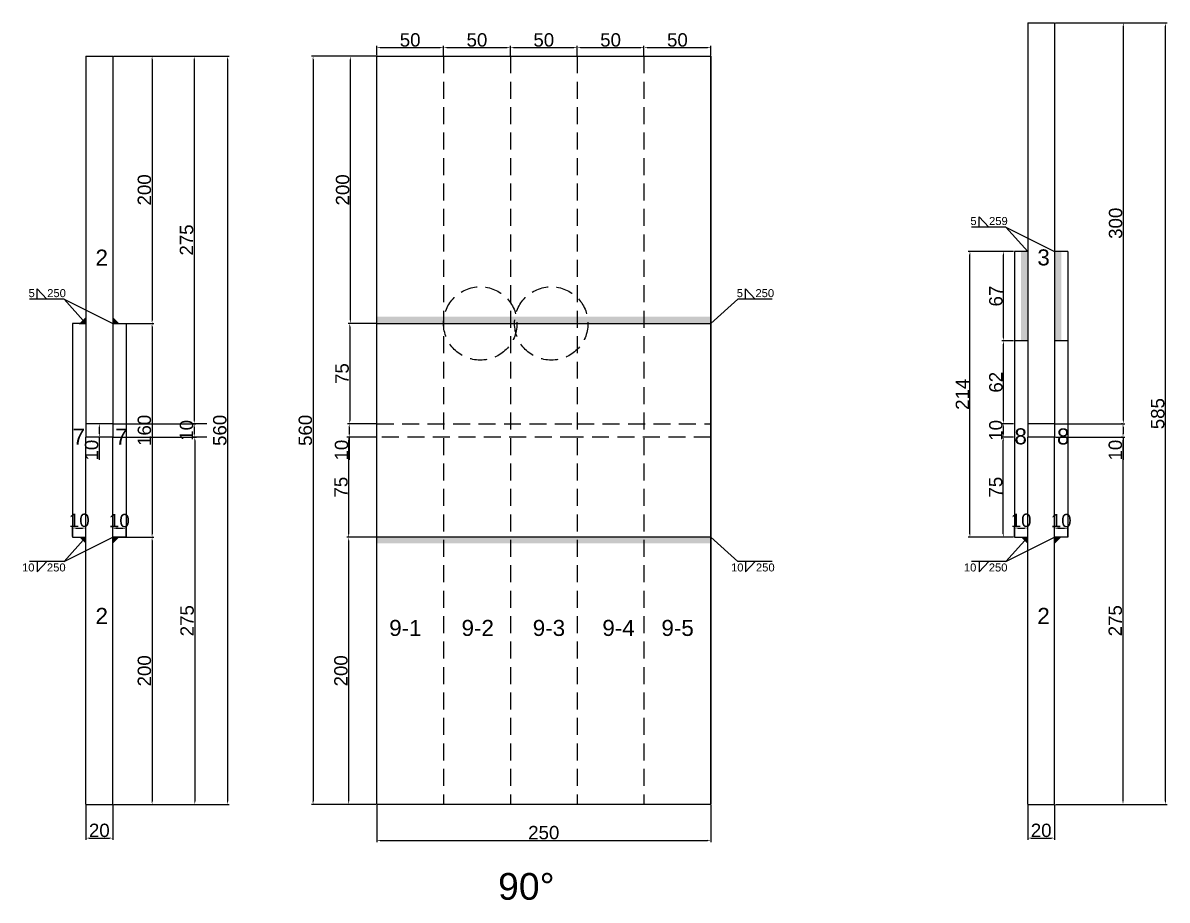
# Model space of a CAD drawing. Header units: millimetres. Extents: x 2042 to 9365, y 311 to 1128.
# Drawn here: x 2042 to 2898, y 351 to 1007 of the extents above; entities that cross this region are included whole.
import ezdxf

# ---------------------------------------------------------------- set-up
doc = ezdxf.new("R2010")
doc.units = ezdxf.units.MM
doc.linetypes.add('DASHED', pattern=[19.05, 12.7, -6.35])
for name, color, linetype in [('切平处', 3, 'DASHED'), ('尺寸标注', 6, 'Continuous'), ('标号', 4, 'Continuous'), ('焊缝', 250, 'Continuous'), ('虚线', 2, 'DASHED')]:
    doc.layers.add(name, color=color, linetype=linetype)
doc.styles.get("Standard").update_dxf_attribs({"font": 'arial.ttf'})
doc.dimstyles.new('ISO-25-JHF', dxfattribs={"dimtxt": 10, "dimasz": 2.5, "dimexe": 1.25, "dimexo": 0.625, "dimtad": 1, "dimtxsty": 'Standard', "dimcen": 2.5, "dimadec": 0, "dimazin": 0, "dimtfac": 1, "dimtmove": 0, "dimatfit": 3, "dimfxl": 1, "dimarcsym": 0})

# ---------------------------------------------------------------- blocks, each defined once
blk = doc.blocks.new('*D35')
at = {"layer": 'Defpoints', "color": 0, "transparency": 16777216}
for p in [(2306.43, 422.48), (2556.43, 422.48), (2556.43, 395.59)]:
    blk.add_point(p, dxfattribs=at)
at = {"layer": '尺寸标注', "color": 0, "lineweight": -2, "transparency": 16777216}
for p, q in [((2306.43, 421.86), (2306.43, 394.34)), ((2556.43, 421.86), (2556.43, 394.34)), ((2308.93, 395.59), (2553.93, 395.59))]:
    blk.add_line(p, q, dxfattribs=at)
at = {"layer": '尺寸标注', "color": 0, "transparency": 16777216}
for points in [[(2308.93, 396.01), (2308.93, 395.17), (2306.43, 395.59)], [(2553.93, 396.01), (2553.93, 395.17), (2556.43, 395.59)]]:
    blk.add_solid(points, dxfattribs=at)
at = {"layer": '尺寸标注', "color": 0, "transparency": 16777216, "insert": (2431.43, 401.32), "char_height": 10, "attachment_point": 5}
blk.add_mtext('250', dxfattribs=at)
blk = doc.blocks.new('*D1')
at = {"layer": 'Defpoints', "color": 0, "transparency": 16777216}
for p in [(2306.43, 982.48), (2286.68, 782.48), (2306.43, 782.48)]:
    blk.add_point(p, dxfattribs=at)
at = {"layer": '尺寸标注', "color": 0, "lineweight": -2, "transparency": 16777216}
for p, q in [((2305.8, 982.48), (2285.43, 982.48)), ((2286.68, 979.98), (2286.68, 784.98)), ((2305.8, 782.48), (2285.43, 782.48))]:
    blk.add_line(p, q, dxfattribs=at)
at = {"layer": '尺寸标注', "color": 0, "transparency": 16777216}
for points in [[(2286.27, 979.98), (2287.1, 979.98), (2286.68, 982.48)], [(2286.27, 784.98), (2287.1, 784.98), (2286.68, 782.48)]]:
    blk.add_solid(points, dxfattribs=at)
at = {"layer": '尺寸标注', "color": 0, "transparency": 16777216, "insert": (2280.95, 882.48), "char_height": 10, "attachment_point": 5, "rotation": 90}
blk.add_mtext('200', dxfattribs=at)
blk = doc.blocks.new('*D2')
at = {"layer": 'Defpoints', "color": 0, "transparency": 16777216}
for p in [(2306.43, 782.48), (2286.27, 707.48), (2306.43, 707.48)]:
    blk.add_point(p, dxfattribs=at)
at = {"layer": '尺寸标注', "color": 0, "lineweight": -2, "transparency": 16777216}
for p, q in [((2305.8, 782.48), (2285.02, 782.48)), ((2286.27, 779.98), (2286.27, 709.98)), ((2305.8, 707.48), (2285.02, 707.48))]:
    blk.add_line(p, q, dxfattribs=at)
at = {"layer": '尺寸标注', "color": 0, "transparency": 16777216}
for points in [[(2285.85, 779.98), (2286.68, 779.98), (2286.27, 782.48)], [(2285.85, 709.98), (2286.68, 709.98), (2286.27, 707.48)]]:
    blk.add_solid(points, dxfattribs=at)
at = {"layer": '尺寸标注', "color": 0, "transparency": 16777216, "insert": (2280.56, 744.98), "char_height": 10, "attachment_point": 5, "rotation": 90}
blk.add_mtext('75', dxfattribs=at)
blk = doc.blocks.new('*D3')
at = {"layer": 'Defpoints', "color": 0, "transparency": 16777216}
for p in [(2306.43, 707.48), (2285.85, 697.48), (2306.43, 697.48)]:
    blk.add_point(p, dxfattribs=at)
at = {"layer": '尺寸标注', "color": 0, "lineweight": -2, "transparency": 16777216}
for p, q in [((2305.8, 707.48), (2284.6, 707.48)), ((2285.85, 704.98), (2285.85, 699.98)), ((2305.8, 697.48), (2284.6, 697.48)), ((2285.85, 697.48), (2285.85, 680.38))]:
    blk.add_line(p, q, dxfattribs=at)
at = {"layer": '尺寸标注', "color": 0, "transparency": 16777216}
for points in [[(2285.43, 704.98), (2286.27, 704.98), (2285.85, 707.48)], [(2285.43, 699.98), (2286.27, 699.98), (2285.85, 697.48)]]:
    blk.add_solid(points, dxfattribs=at)
at = {"layer": '尺寸标注', "color": 0, "transparency": 16777216, "insert": (2280.12, 687.68), "char_height": 10, "attachment_point": 5, "rotation": 90}
blk.add_mtext('10', dxfattribs=at)
blk = doc.blocks.new('*D4')
at = {"layer": 'Defpoints', "color": 0, "transparency": 16777216}
for p in [(2306.43, 697.48), (2285.43, 622.48), (2306.43, 622.48)]:
    blk.add_point(p, dxfattribs=at)
at = {"layer": '尺寸标注', "color": 0, "lineweight": -2, "transparency": 16777216}
for p, q in [((2305.8, 697.48), (2284.18, 697.48)), ((2285.43, 694.98), (2285.43, 624.98)), ((2305.8, 622.48), (2284.18, 622.48))]:
    blk.add_line(p, q, dxfattribs=at)
at = {"layer": '尺寸标注', "color": 0, "transparency": 16777216}
for points in [[(2285.02, 694.98), (2285.85, 694.98), (2285.43, 697.48)], [(2285.02, 624.98), (2285.85, 624.98), (2285.43, 622.48)]]:
    blk.add_solid(points, dxfattribs=at)
at = {"layer": '尺寸标注', "color": 0, "transparency": 16777216, "insert": (2279.72, 659.98), "char_height": 10, "attachment_point": 5, "rotation": 90}
blk.add_mtext('75', dxfattribs=at)
blk = doc.blocks.new('*D5')
at = {"layer": 'Defpoints', "color": 0, "transparency": 16777216}
for p in [(2306.43, 622.48), (2285.43, 422.48), (2306.43, 422.48)]:
    blk.add_point(p, dxfattribs=at)
at = {"layer": '尺寸标注', "color": 0, "lineweight": -2, "transparency": 16777216}
for p, q in [((2305.8, 622.48), (2284.18, 622.48)), ((2285.43, 619.98), (2285.43, 424.98)), ((2305.8, 422.48), (2284.18, 422.48))]:
    blk.add_line(p, q, dxfattribs=at)
at = {"layer": '尺寸标注', "color": 0, "transparency": 16777216}
for points in [[(2285.02, 619.98), (2285.85, 619.98), (2285.43, 622.48)], [(2285.02, 424.98), (2285.85, 424.98), (2285.43, 422.48)]]:
    blk.add_solid(points, dxfattribs=at)
at = {"layer": '尺寸标注', "color": 0, "transparency": 16777216, "insert": (2279.7, 522.48), "char_height": 10, "attachment_point": 5, "rotation": 90}
blk.add_mtext('200', dxfattribs=at)
blk = doc.blocks.new('*D6')
at = {"layer": 'Defpoints', "color": 0, "transparency": 16777216}
for p in [(2306.43, 982.48), (2258.78, 422.48), (2306.43, 422.48)]:
    blk.add_point(p, dxfattribs=at)
at = {"layer": '尺寸标注', "color": 0, "lineweight": -2, "transparency": 16777216}
for p, q in [((2305.8, 982.48), (2257.53, 982.48)), ((2258.78, 979.98), (2258.78, 424.98)), ((2305.8, 422.48), (2257.53, 422.48))]:
    blk.add_line(p, q, dxfattribs=at)
at = {"layer": '尺寸标注', "color": 0, "transparency": 16777216}
for points in [[(2258.36, 979.98), (2259.2, 979.98), (2258.78, 982.48)], [(2258.36, 424.98), (2259.2, 424.98), (2258.78, 422.48)]]:
    blk.add_solid(points, dxfattribs=at)
at = {"layer": '尺寸标注', "color": 0, "transparency": 16777216, "insert": (2253.05, 702.48), "char_height": 10, "attachment_point": 5, "rotation": 90}
blk.add_mtext('560', dxfattribs=at)
blk = doc.blocks.new('*D36')
at = {"layer": 'Defpoints', "color": 0, "transparency": 16777216}
for p in [(2088.85, 422.48), (2108.85, 422.48), (2108.85, 397.29)]:
    blk.add_point(p, dxfattribs=at)
at = {"layer": '尺寸标注', "color": 0, "lineweight": -2, "transparency": 16777216}
for p, q in [((2088.85, 421.86), (2088.85, 396.04)), ((2108.85, 421.86), (2108.85, 396.04)), ((2091.35, 397.29), (2106.35, 397.29))]:
    blk.add_line(p, q, dxfattribs=at)
at = {"layer": '尺寸标注', "color": 0, "transparency": 16777216}
for points in [[(2091.35, 397.7), (2091.35, 396.87), (2088.85, 397.29)], [(2106.35, 397.7), (2106.35, 396.87), (2108.85, 397.29)]]:
    blk.add_solid(points, dxfattribs=at)
at = {"layer": '尺寸标注', "color": 0, "transparency": 16777216, "insert": (2098.85, 403.02), "char_height": 10, "attachment_point": 5}
blk.add_mtext('20', dxfattribs=at)
blk = doc.blocks.new('*D37')
at = {"layer": 'Defpoints', "color": 0, "transparency": 16777216}
for p in [(2088.85, 629.37), (2078.85, 622.48), (2088.85, 622.48)]:
    blk.add_point(p, dxfattribs=at)
at = {"layer": '尺寸标注', "color": 0, "lineweight": -2, "transparency": 16777216}
for p, q in [((2078.85, 623.11), (2078.85, 630.62)), ((2081.35, 629.37), (2086.35, 629.37)), ((2088.85, 623.11), (2088.85, 630.62))]:
    blk.add_line(p, q, dxfattribs=at)
at = {"layer": '尺寸标注', "color": 0, "transparency": 16777216}
for points in [[(2081.35, 629.78), (2081.35, 628.95), (2078.85, 629.37)], [(2086.35, 629.78), (2086.35, 628.95), (2088.85, 629.37)]]:
    blk.add_solid(points, dxfattribs=at)
at = {"layer": '尺寸标注', "color": 0, "transparency": 16777216, "insert": (2083.85, 635.1), "char_height": 10, "attachment_point": 5}
blk.add_mtext('10', dxfattribs=at)
blk = doc.blocks.new('*D38')
at = {"layer": 'Defpoints', "color": 0, "transparency": 16777216}
for p in [(2118.85, 629.15), (2108.85, 622.48), (2118.85, 622.48)]:
    blk.add_point(p, dxfattribs=at)
at = {"layer": '尺寸标注', "color": 0, "lineweight": -2, "transparency": 16777216}
for p, q in [((2108.85, 623.11), (2108.85, 630.4)), ((2111.35, 629.15), (2116.35, 629.15)), ((2118.85, 623.11), (2118.85, 630.4))]:
    blk.add_line(p, q, dxfattribs=at)
at = {"layer": '尺寸标注', "color": 0, "transparency": 16777216}
for points in [[(2111.35, 629.57), (2111.35, 628.74), (2108.85, 629.15)], [(2116.35, 629.57), (2116.35, 628.74), (2118.85, 629.15)]]:
    blk.add_solid(points, dxfattribs=at)
at = {"layer": '尺寸标注', "color": 0, "transparency": 16777216, "insert": (2113.85, 634.88), "char_height": 10, "attachment_point": 5}
blk.add_mtext('10', dxfattribs=at)
blk = doc.blocks.new('*D39')
at = {"layer": 'Defpoints', "color": 0, "transparency": 16777216}
for p in [(2108.85, 982.48), (2108.85, 782.48), (2138.32, 782.48)]:
    blk.add_point(p, dxfattribs=at)
at = {"layer": '尺寸标注', "color": 0, "lineweight": -2, "transparency": 16777216}
for p, q in [((2109.48, 982.48), (2139.57, 982.48)), ((2138.32, 979.98), (2138.32, 784.98)), ((2109.48, 782.48), (2139.57, 782.48))]:
    blk.add_line(p, q, dxfattribs=at)
at = {"layer": '尺寸标注', "color": 0, "transparency": 16777216}
for points in [[(2137.9, 979.98), (2138.74, 979.98), (2138.32, 982.48)], [(2137.9, 784.98), (2138.74, 784.98), (2138.32, 782.48)]]:
    blk.add_solid(points, dxfattribs=at)
at = {"layer": '尺寸标注', "color": 0, "transparency": 16777216, "insert": (2132.59, 882.48), "char_height": 10, "attachment_point": 5, "rotation": 90}
blk.add_mtext('200', dxfattribs=at)
blk = doc.blocks.new('*D40')
at = {"layer": 'Defpoints', "color": 0, "transparency": 16777216}
for p in [(2118.85, 782.48), (2118.85, 622.48), (2138.32, 622.48)]:
    blk.add_point(p, dxfattribs=at)
at = {"layer": '尺寸标注', "color": 0, "lineweight": -2, "transparency": 16777216}
for p, q in [((2119.48, 782.48), (2139.57, 782.48)), ((2138.32, 779.98), (2138.32, 624.98)), ((2119.48, 622.48), (2139.57, 622.48))]:
    blk.add_line(p, q, dxfattribs=at)
at = {"layer": '尺寸标注', "color": 0, "transparency": 16777216}
for points in [[(2137.9, 779.98), (2138.74, 779.98), (2138.32, 782.48)], [(2137.9, 624.98), (2138.74, 624.98), (2138.32, 622.48)]]:
    blk.add_solid(points, dxfattribs=at)
at = {"layer": '尺寸标注', "color": 0, "transparency": 16777216, "insert": (2132.59, 702.48), "char_height": 10, "attachment_point": 5, "rotation": 90}
blk.add_mtext('160', dxfattribs=at)
blk = doc.blocks.new('*D41')
at = {"layer": 'Defpoints', "color": 0, "transparency": 16777216}
for p in [(2108.85, 622.48), (2108.85, 422.48), (2138.32, 422.48)]:
    blk.add_point(p, dxfattribs=at)
at = {"layer": '尺寸标注', "color": 0, "lineweight": -2, "transparency": 16777216}
for p, q in [((2109.48, 622.48), (2139.57, 622.48)), ((2138.32, 619.98), (2138.32, 424.98)), ((2109.48, 422.48), (2139.57, 422.48))]:
    blk.add_line(p, q, dxfattribs=at)
at = {"layer": '尺寸标注', "color": 0, "transparency": 16777216}
for points in [[(2137.9, 619.98), (2138.74, 619.98), (2138.32, 622.48)], [(2137.9, 424.98), (2138.74, 424.98), (2138.32, 422.48)]]:
    blk.add_solid(points, dxfattribs=at)
at = {"layer": '尺寸标注', "color": 0, "transparency": 16777216, "insert": (2132.59, 522.48), "char_height": 10, "attachment_point": 5, "rotation": 90}
blk.add_mtext('200', dxfattribs=at)
blk = doc.blocks.new('*D7')
at = {"layer": 'Defpoints', "color": 0, "transparency": 16777216}
for p in [(2109.48, 982.48), (2109.48, 422.48), (2194.78, 422.48)]:
    blk.add_point(p, dxfattribs=at)
at = {"layer": '尺寸标注', "color": 0, "lineweight": -2, "transparency": 16777216}
for p, q in [((2110.1, 982.48), (2196.03, 982.48)), ((2194.78, 979.98), (2194.78, 424.98)), ((2110.1, 422.48), (2196.03, 422.48))]:
    blk.add_line(p, q, dxfattribs=at)
at = {"layer": '尺寸标注', "color": 0, "transparency": 16777216}
for points in [[(2194.36, 979.98), (2195.19, 979.98), (2194.78, 982.48)], [(2194.36, 424.98), (2195.19, 424.98), (2194.78, 422.48)]]:
    blk.add_solid(points, dxfattribs=at)
at = {"layer": '尺寸标注', "color": 0, "transparency": 16777216, "insert": (2189.05, 702.48), "char_height": 10, "attachment_point": 5, "rotation": 90}
blk.add_mtext('560', dxfattribs=at)
blk = doc.blocks.new('*D42')
at = {"layer": 'Defpoints', "color": 0, "transparency": 16777216}
for p in [(2108.85, 707.48), (2098.85, 697.48), (2108.85, 697.48)]:
    blk.add_point(p, dxfattribs=at)
at = {"layer": '尺寸标注', "color": 0, "lineweight": -2, "transparency": 16777216}
for p, q in [((2108.23, 707.48), (2097.6, 707.48)), ((2098.85, 704.98), (2098.85, 699.98)), ((2108.23, 697.48), (2097.6, 697.48)), ((2098.85, 697.48), (2098.85, 680.38))]:
    blk.add_line(p, q, dxfattribs=at)
at = {"layer": '尺寸标注', "color": 0, "transparency": 16777216}
for points in [[(2098.44, 704.98), (2099.27, 704.98), (2098.85, 707.48)], [(2098.44, 699.98), (2099.27, 699.98), (2098.85, 697.48)]]:
    blk.add_solid(points, dxfattribs=at)
at = {"layer": '尺寸标注', "color": 0, "transparency": 16777216, "insert": (2093.12, 687.68), "char_height": 10, "attachment_point": 5, "rotation": 90}
blk.add_mtext('10', dxfattribs=at)
blk = doc.blocks.new('*D43')
at = {"layer": 'Defpoints', "color": 0, "transparency": 16777216}
for p in [(2793.65, 422.48), (2813.65, 422.48), (2813.65, 397.29)]:
    blk.add_point(p, dxfattribs=at)
at = {"layer": '尺寸标注', "color": 0, "lineweight": -2, "transparency": 16777216}
for p, q in [((2793.65, 421.86), (2793.65, 396.04)), ((2813.65, 421.86), (2813.65, 396.04)), ((2796.15, 397.29), (2811.15, 397.29))]:
    blk.add_line(p, q, dxfattribs=at)
at = {"layer": '尺寸标注', "color": 0, "transparency": 16777216}
for points in [[(2796.15, 397.7), (2796.15, 396.87), (2793.65, 397.29)], [(2811.15, 397.7), (2811.15, 396.87), (2813.65, 397.29)]]:
    blk.add_solid(points, dxfattribs=at)
at = {"layer": '尺寸标注', "color": 0, "transparency": 16777216, "insert": (2803.65, 403.02), "char_height": 10, "attachment_point": 5}
blk.add_mtext('20', dxfattribs=at)
blk = doc.blocks.new('*D44')
at = {"layer": 'Defpoints', "color": 0, "transparency": 16777216}
for p in [(2793.65, 629.37), (2783.65, 622.48), (2793.65, 622.48)]:
    blk.add_point(p, dxfattribs=at)
at = {"layer": '尺寸标注', "color": 0, "lineweight": -2, "transparency": 16777216}
for p, q in [((2783.65, 623.11), (2783.65, 630.62)), ((2786.15, 629.37), (2791.15, 629.37)), ((2793.65, 623.11), (2793.65, 630.62))]:
    blk.add_line(p, q, dxfattribs=at)
at = {"layer": '尺寸标注', "color": 0, "transparency": 16777216}
for points in [[(2786.15, 629.78), (2786.15, 628.95), (2783.65, 629.37)], [(2791.15, 629.78), (2791.15, 628.95), (2793.65, 629.37)]]:
    blk.add_solid(points, dxfattribs=at)
at = {"layer": '尺寸标注', "color": 0, "transparency": 16777216, "insert": (2788.65, 635.1), "char_height": 10, "attachment_point": 5}
blk.add_mtext('10', dxfattribs=at)
blk = doc.blocks.new('*D45')
at = {"layer": 'Defpoints', "color": 0, "transparency": 16777216}
for p in [(2823.65, 629.15), (2813.65, 622.48), (2823.65, 622.48)]:
    blk.add_point(p, dxfattribs=at)
at = {"layer": '尺寸标注', "color": 0, "lineweight": -2, "transparency": 16777216}
for p, q in [((2813.65, 623.11), (2813.65, 630.4)), ((2816.15, 629.15), (2821.15, 629.15)), ((2823.65, 623.11), (2823.65, 630.4))]:
    blk.add_line(p, q, dxfattribs=at)
at = {"layer": '尺寸标注', "color": 0, "transparency": 16777216}
for points in [[(2816.15, 629.57), (2816.15, 628.74), (2813.65, 629.15)], [(2821.15, 629.57), (2821.15, 628.74), (2823.65, 629.15)]]:
    blk.add_solid(points, dxfattribs=at)
at = {"layer": '尺寸标注', "color": 0, "transparency": 16777216, "insert": (2818.65, 634.88), "char_height": 10, "attachment_point": 5}
blk.add_mtext('10', dxfattribs=at)
blk = doc.blocks.new('*D28')
at = {"layer": 'Defpoints', "color": 0, "transparency": 16777216}
for p in [(2108.85, 982.48), (2108.85, 707.48), (2169.87, 707.48)]:
    blk.add_point(p, dxfattribs=at)
at = {"layer": '尺寸标注', "color": 0, "lineweight": -2, "transparency": 16777216}
for p, q in [((2109.48, 982.48), (2171.12, 982.48)), ((2169.87, 979.98), (2169.87, 709.98)), ((2109.48, 707.48), (2171.12, 707.48))]:
    blk.add_line(p, q, dxfattribs=at)
at = {"layer": '尺寸标注', "color": 0, "transparency": 16777216}
for points in [[(2169.45, 979.98), (2170.29, 979.98), (2169.87, 982.48)], [(2169.45, 709.98), (2170.29, 709.98), (2169.87, 707.48)]]:
    blk.add_solid(points, dxfattribs=at)
at = {"layer": '尺寸标注', "color": 0, "transparency": 16777216, "insert": (2164.14, 844.98), "char_height": 10, "attachment_point": 5, "rotation": 90}
blk.add_mtext('275', dxfattribs=at)
blk = doc.blocks.new('*D29')
at = {"layer": 'Defpoints', "color": 0, "transparency": 16777216}
for p in [(2179.87, 707.48), (2169.87, 697.48), (2179.87, 697.48)]:
    blk.add_point(p, dxfattribs=at)
at = {"layer": '尺寸标注', "color": 0, "lineweight": -2, "transparency": 16777216}
for p, q in [((2179.25, 707.48), (2168.62, 707.48)), ((2169.87, 704.98), (2169.87, 699.98)), ((2179.25, 697.48), (2168.62, 697.48))]:
    blk.add_line(p, q, dxfattribs=at)
at = {"layer": '尺寸标注', "color": 0, "transparency": 16777216}
for points in [[(2169.45, 704.98), (2170.29, 704.98), (2169.87, 707.48)], [(2169.45, 699.98), (2170.29, 699.98), (2169.87, 697.48)]]:
    blk.add_solid(points, dxfattribs=at)
at = {"layer": '尺寸标注', "color": 0, "transparency": 16777216, "insert": (2164.14, 702.48), "char_height": 10, "attachment_point": 5, "rotation": 90}
blk.add_mtext('10', dxfattribs=at)
blk = doc.blocks.new('*D50')
at = {"layer": 'Defpoints', "color": 0, "transparency": 16777216}
for p in [(2108.85, 697.48), (2108.85, 422.48), (2170.29, 422.48)]:
    blk.add_point(p, dxfattribs=at)
at = {"layer": '尺寸标注', "color": 0, "lineweight": -2, "transparency": 16777216}
for p, q in [((2109.48, 697.48), (2171.54, 697.48)), ((2170.29, 694.98), (2170.29, 424.98)), ((2109.48, 422.48), (2171.54, 422.48))]:
    blk.add_line(p, q, dxfattribs=at)
at = {"layer": '尺寸标注', "color": 0, "transparency": 16777216}
for points in [[(2169.87, 694.98), (2170.7, 694.98), (2170.29, 697.48)], [(2169.87, 424.98), (2170.7, 424.98), (2170.29, 422.48)]]:
    blk.add_solid(points, dxfattribs=at)
at = {"layer": '尺寸标注', "color": 0, "transparency": 16777216, "insert": (2164.56, 559.98), "char_height": 10, "attachment_point": 5, "rotation": 90}
blk.add_mtext('275', dxfattribs=at)
blk = doc.blocks.new('*D30')
at = {"layer": 'Defpoints', "color": 0, "transparency": 16777216}
for p in [(2813.65, 1007.48), (2813.65, 707.48), (2865.12, 707.48)]:
    blk.add_point(p, dxfattribs=at)
at = {"layer": '尺寸标注', "color": 0, "lineweight": -2, "transparency": 16777216}
for p, q in [((2814.27, 1007.48), (2866.37, 1007.48)), ((2865.12, 1004.98), (2865.12, 709.98)), ((2814.27, 707.48), (2866.37, 707.48))]:
    blk.add_line(p, q, dxfattribs=at)
at = {"layer": '尺寸标注', "color": 0, "transparency": 16777216}
for points in [[(2864.7, 1004.98), (2865.53, 1004.98), (2865.12, 1007.48)], [(2864.7, 709.98), (2865.53, 709.98), (2865.12, 707.48)]]:
    blk.add_solid(points, dxfattribs=at)
at = {"layer": '尺寸标注', "color": 0, "transparency": 16777216, "insert": (2859.38, 857.48), "char_height": 10, "attachment_point": 5, "rotation": 90}
blk.add_mtext('300', dxfattribs=at)
blk = doc.blocks.new('*D31')
at = {"layer": 'Defpoints', "color": 0, "transparency": 16777216}
for p in [(2865.12, 707.48), (2864.91, 697.48), (2865.12, 697.48)]:
    blk.add_point(p, dxfattribs=at)
at = {"layer": '尺寸标注', "color": 0, "lineweight": -2, "transparency": 16777216}
for p, q in [((2864.49, 707.48), (2863.66, 707.48)), ((2864.91, 704.98), (2864.91, 699.98)), ((2864.49, 697.48), (2863.66, 697.48)), ((2864.91, 697.48), (2864.91, 680.38))]:
    blk.add_line(p, q, dxfattribs=at)
at = {"layer": '尺寸标注', "color": 0, "transparency": 16777216}
for points in [[(2864.49, 704.98), (2865.33, 704.98), (2864.91, 707.48)], [(2864.49, 699.98), (2865.33, 699.98), (2864.91, 697.48)]]:
    blk.add_solid(points, dxfattribs=at)
at = {"layer": '尺寸标注', "color": 0, "transparency": 16777216, "insert": (2859.18, 687.68), "char_height": 10, "attachment_point": 5, "rotation": 90}
blk.add_mtext('10', dxfattribs=at)
blk = doc.blocks.new('*D51')
at = {"layer": 'Defpoints', "color": 0, "transparency": 16777216}
for p in [(2813.65, 1007.48), (2896.64, 1007.48), (2813.65, 422.48)]:
    blk.add_point(p, dxfattribs=at)
at = {"layer": '尺寸标注', "color": 0, "lineweight": -2, "transparency": 16777216}
for p, q in [((2814.27, 1007.48), (2897.89, 1007.48)), ((2896.64, 424.98), (2896.64, 1004.98)), ((2814.27, 422.48), (2897.89, 422.48))]:
    blk.add_line(p, q, dxfattribs=at)
at = {"layer": '尺寸标注', "color": 0, "transparency": 16777216}
for points in [[(2896.23, 1004.98), (2897.06, 1004.98), (2896.64, 1007.48)], [(2896.23, 424.98), (2897.06, 424.98), (2896.64, 422.48)]]:
    blk.add_solid(points, dxfattribs=at)
at = {"layer": '尺寸标注', "color": 0, "transparency": 16777216, "insert": (2890.91, 714.98), "char_height": 10, "attachment_point": 5, "rotation": 90}
blk.add_mtext('585', dxfattribs=at)
blk = doc.blocks.new('*D52')
at = {"layer": 'Defpoints', "color": 0, "transparency": 16777216}
for p in [(2813.65, 697.48), (2813.65, 422.48), (2864.88, 422.48)]:
    blk.add_point(p, dxfattribs=at)
at = {"layer": '尺寸标注', "color": 0, "lineweight": -2, "transparency": 16777216}
for p, q in [((2814.27, 697.48), (2866.13, 697.48)), ((2864.88, 694.98), (2864.88, 424.98)), ((2814.27, 422.48), (2866.13, 422.48))]:
    blk.add_line(p, q, dxfattribs=at)
at = {"layer": '尺寸标注', "color": 0, "transparency": 16777216}
for points in [[(2864.46, 694.98), (2865.29, 694.98), (2864.88, 697.48)], [(2864.46, 424.98), (2865.29, 424.98), (2864.88, 422.48)]]:
    blk.add_solid(points, dxfattribs=at)
at = {"layer": '尺寸标注', "color": 0, "transparency": 16777216, "insert": (2859.14, 559.98), "char_height": 10, "attachment_point": 5, "rotation": 90}
blk.add_mtext('275', dxfattribs=at)
blk = doc.blocks.new('*D54')
at = {"layer": 'Defpoints', "color": 0, "transparency": 16777216}
for p in [(2775.32, 697.48), (2783.65, 697.48), (2783.65, 622.48)]:
    blk.add_point(p, dxfattribs=at)
at = {"layer": '尺寸标注', "color": 0, "lineweight": -2, "transparency": 16777216}
for p, q in [((2783.02, 697.48), (2774.07, 697.48)), ((2775.32, 624.98), (2775.32, 694.98)), ((2783.02, 622.48), (2774.07, 622.48))]:
    blk.add_line(p, q, dxfattribs=at)
at = {"layer": '尺寸标注', "color": 0, "transparency": 16777216}
for points in [[(2774.91, 694.98), (2775.74, 694.98), (2775.32, 697.48)], [(2774.91, 624.98), (2775.74, 624.98), (2775.32, 622.48)]]:
    blk.add_solid(points, dxfattribs=at)
at = {"layer": '尺寸标注', "color": 0, "transparency": 16777216, "insert": (2769.61, 659.98), "char_height": 10, "attachment_point": 5, "rotation": 90}
blk.add_mtext('75', dxfattribs=at)
blk = doc.blocks.new('*D55')
at = {"layer": 'Defpoints', "color": 0, "transparency": 16777216}
for p in [(2775.53, 769.48), (2783.65, 769.48), (2783.65, 707.48)]:
    blk.add_point(p, dxfattribs=at)
at = {"layer": '尺寸标注', "color": 0, "lineweight": -2, "transparency": 16777216}
for p, q in [((2783.02, 769.48), (2774.28, 769.48)), ((2775.53, 709.98), (2775.53, 766.98)), ((2783.02, 707.48), (2774.28, 707.48))]:
    blk.add_line(p, q, dxfattribs=at)
at = {"layer": '尺寸标注', "color": 0, "transparency": 16777216}
for points in [[(2775.11, 766.98), (2775.95, 766.98), (2775.53, 769.48)], [(2775.11, 709.98), (2775.95, 709.98), (2775.53, 707.48)]]:
    blk.add_solid(points, dxfattribs=at)
at = {"layer": '尺寸标注', "color": 0, "transparency": 16777216, "insert": (2769.8, 738.48), "char_height": 10, "attachment_point": 5, "rotation": 90}
blk.add_mtext('62', dxfattribs=at)
blk = doc.blocks.new('*D17')
at = {"layer": 'Defpoints', "color": 0, "transparency": 16777216}
for p in [(2775.53, 707.48), (2783.65, 707.48), (2783.65, 697.48)]:
    blk.add_point(p, dxfattribs=at)
at = {"layer": '尺寸标注', "color": 0, "lineweight": -2, "transparency": 16777216}
for p, q in [((2783.02, 707.48), (2774.28, 707.48)), ((2775.53, 699.98), (2775.53, 704.98)), ((2783.02, 697.48), (2774.28, 697.48))]:
    blk.add_line(p, q, dxfattribs=at)
at = {"layer": '尺寸标注', "color": 0, "transparency": 16777216}
for points in [[(2775.11, 704.98), (2775.95, 704.98), (2775.53, 707.48)], [(2775.11, 699.98), (2775.95, 699.98), (2775.53, 697.48)]]:
    blk.add_solid(points, dxfattribs=at)
at = {"layer": '尺寸标注', "color": 0, "transparency": 16777216, "insert": (2769.8, 702.48), "char_height": 10, "attachment_point": 5, "rotation": 90}
blk.add_mtext('10', dxfattribs=at)
blk = doc.blocks.new('*D56')
at = {"layer": 'Defpoints', "color": 0, "transparency": 16777216}
for p in [(2775.53, 836.47), (2783.65, 836.47), (2783.65, 769.48)]:
    blk.add_point(p, dxfattribs=at)
at = {"layer": '尺寸标注', "color": 0, "lineweight": -2, "transparency": 16777216}
for p, q in [((2783.02, 836.47), (2774.28, 836.47)), ((2775.53, 771.98), (2775.53, 833.97)), ((2783.02, 769.48), (2774.28, 769.48))]:
    blk.add_line(p, q, dxfattribs=at)
at = {"layer": '尺寸标注', "color": 0, "transparency": 16777216}
for points in [[(2775.11, 833.97), (2775.95, 833.97), (2775.53, 836.47)], [(2775.11, 771.98), (2775.95, 771.98), (2775.53, 769.48)]]:
    blk.add_solid(points, dxfattribs=at)
at = {"layer": '尺寸标注', "color": 0, "transparency": 16777216, "insert": (2769.8, 802.98), "char_height": 10, "attachment_point": 5, "rotation": 90}
blk.add_mtext('67', dxfattribs=at)
blk = doc.blocks.new('*D11')
at = {"layer": 'Defpoints', "color": 0, "transparency": 16777216}
for p in [(2750.33, 836.47), (2783.65, 836.47), (2783.65, 622.48)]:
    blk.add_point(p, dxfattribs=at)
at = {"layer": '尺寸标注', "color": 0, "lineweight": -2, "transparency": 16777216}
for p, q in [((2783.02, 836.47), (2749.08, 836.47)), ((2750.33, 624.98), (2750.33, 833.97)), ((2783.02, 622.48), (2749.08, 622.48))]:
    blk.add_line(p, q, dxfattribs=at)
at = {"layer": '尺寸标注', "color": 0, "transparency": 16777216}
for points in [[(2749.92, 833.97), (2750.75, 833.97), (2750.33, 836.47)], [(2749.92, 624.98), (2750.75, 624.98), (2750.33, 622.48)]]:
    blk.add_solid(points, dxfattribs=at)
at = {"layer": '尺寸标注', "color": 0, "transparency": 16777216, "insert": (2744.69, 729.48), "char_height": 10, "attachment_point": 5, "rotation": 90}
blk.add_mtext('214', dxfattribs=at)
blk = doc.blocks.new('*D88')
at = {"layer": 'Defpoints', "color": 0, "transparency": 16777216}
for p in [(2356.43, 988.94), (2306.43, 982.48), (2356.43, 982.48)]:
    blk.add_point(p, dxfattribs=at)
at = {"layer": '尺寸标注', "color": 0, "lineweight": -2, "transparency": 16777216}
for p, q in [((2306.43, 983.11), (2306.43, 990.19)), ((2308.93, 988.94), (2353.93, 988.94)), ((2356.43, 983.11), (2356.43, 990.19))]:
    blk.add_line(p, q, dxfattribs=at)
at = {"layer": '尺寸标注', "color": 0, "transparency": 16777216}
for points in [[(2308.93, 989.36), (2308.93, 988.53), (2306.43, 988.94)], [(2353.93, 989.36), (2353.93, 988.53), (2356.43, 988.94)]]:
    blk.add_solid(points, dxfattribs=at)
at = {"layer": '尺寸标注', "color": 0, "transparency": 16777216, "insert": (2331.43, 994.67), "char_height": 10, "attachment_point": 5}
blk.add_mtext('50', dxfattribs=at)
blk = doc.blocks.new('*D89')
at = {"layer": 'Defpoints', "color": 0, "transparency": 16777216}
for p in [(2406.43, 988.94), (2356.43, 982.48), (2406.43, 982.48)]:
    blk.add_point(p, dxfattribs=at)
at = {"layer": '尺寸标注', "color": 0, "lineweight": -2, "transparency": 16777216}
for p, q in [((2356.43, 983.11), (2356.43, 990.19)), ((2358.93, 988.94), (2403.93, 988.94)), ((2406.43, 983.11), (2406.43, 990.19))]:
    blk.add_line(p, q, dxfattribs=at)
at = {"layer": '尺寸标注', "color": 0, "transparency": 16777216}
for points in [[(2358.93, 989.36), (2358.93, 988.53), (2356.43, 988.94)], [(2403.93, 989.36), (2403.93, 988.53), (2406.43, 988.94)]]:
    blk.add_solid(points, dxfattribs=at)
at = {"layer": '尺寸标注', "color": 0, "transparency": 16777216, "insert": (2381.43, 994.67), "char_height": 10, "attachment_point": 5}
blk.add_mtext('50', dxfattribs=at)
blk = doc.blocks.new('*D90')
at = {"layer": 'Defpoints', "color": 0, "transparency": 16777216}
for p in [(2456.43, 988.94), (2406.43, 982.48), (2456.43, 982.48)]:
    blk.add_point(p, dxfattribs=at)
at = {"layer": '尺寸标注', "color": 0, "lineweight": -2, "transparency": 16777216}
for p, q in [((2406.43, 983.11), (2406.43, 990.19)), ((2408.93, 988.94), (2453.93, 988.94)), ((2456.43, 983.11), (2456.43, 990.19))]:
    blk.add_line(p, q, dxfattribs=at)
at = {"layer": '尺寸标注', "color": 0, "transparency": 16777216}
for points in [[(2408.93, 989.36), (2408.93, 988.53), (2406.43, 988.94)], [(2453.93, 989.36), (2453.93, 988.53), (2456.43, 988.94)]]:
    blk.add_solid(points, dxfattribs=at)
at = {"layer": '尺寸标注', "color": 0, "transparency": 16777216, "insert": (2431.43, 994.67), "char_height": 10, "attachment_point": 5}
blk.add_mtext('50', dxfattribs=at)
blk = doc.blocks.new('*D91')
at = {"layer": 'Defpoints', "color": 0, "transparency": 16777216}
for p in [(2506.43, 988.94), (2456.43, 982.48), (2506.43, 982.48)]:
    blk.add_point(p, dxfattribs=at)
at = {"layer": '尺寸标注', "color": 0, "lineweight": -2, "transparency": 16777216}
for p, q in [((2456.43, 983.11), (2456.43, 990.19)), ((2458.93, 988.94), (2503.93, 988.94)), ((2506.43, 983.11), (2506.43, 990.19))]:
    blk.add_line(p, q, dxfattribs=at)
at = {"layer": '尺寸标注', "color": 0, "transparency": 16777216}
for points in [[(2458.93, 989.36), (2458.93, 988.53), (2456.43, 988.94)], [(2503.93, 989.36), (2503.93, 988.53), (2506.43, 988.94)]]:
    blk.add_solid(points, dxfattribs=at)
at = {"layer": '尺寸标注', "color": 0, "transparency": 16777216, "insert": (2481.43, 994.67), "char_height": 10, "attachment_point": 5}
blk.add_mtext('50', dxfattribs=at)
blk = doc.blocks.new('*D92')
at = {"layer": 'Defpoints', "color": 0, "transparency": 16777216}
for p in [(2556.43, 988.94), (2506.43, 982.48), (2556.43, 982.48)]:
    blk.add_point(p, dxfattribs=at)
at = {"layer": '尺寸标注', "color": 0, "lineweight": -2, "transparency": 16777216}
for p, q in [((2506.43, 983.11), (2506.43, 990.19)), ((2508.93, 988.94), (2553.93, 988.94)), ((2556.43, 983.11), (2556.43, 990.19))]:
    blk.add_line(p, q, dxfattribs=at)
at = {"layer": '尺寸标注', "color": 0, "transparency": 16777216}
for points in [[(2508.93, 989.36), (2508.93, 988.53), (2506.43, 988.94)], [(2553.93, 989.36), (2553.93, 988.53), (2556.43, 988.94)]]:
    blk.add_solid(points, dxfattribs=at)
at = {"layer": '尺寸标注', "color": 0, "transparency": 16777216, "insert": (2531.43, 994.67), "char_height": 10, "attachment_point": 5}
blk.add_mtext('50', dxfattribs=at)

msp = doc.modelspace()

# ---------------------------------------------------------------- hatches: boundary and pattern name
at = {"layer": '焊缝'}
h = msp.add_hatch(color=250, dxfattribs=at)
h.dxf.hatch_style = 1
h.paths.add_polyline_path([(2793.664, 836.471), (2788.664, 836.471), (2788.664, 769.484), (2793.664, 769.484)])
h = msp.add_hatch(color=250, dxfattribs=at)
h.dxf.hatch_style = 1
h.paths.add_polyline_path([(2818.664, 836.471), (2813.664, 836.471), (2813.664, 769.484), (2818.664, 769.484)])
h = msp.add_hatch(color=250, dxfattribs=at)
h.dxf.hatch_style = 1
h.paths.add_polyline_path([(2088.854, 787.484), (2083.854, 782.484), (2088.854, 782.484)])
h = msp.add_hatch(color=250, dxfattribs=at)
h.dxf.hatch_style = 1
h.paths.add_polyline_path([(2108.854, 787.484), (2113.854, 782.484), (2108.854, 782.484)])
h = msp.add_hatch(color=250, dxfattribs=at)
h.dxf.hatch_style = 1
h.paths.add_polyline_path([(2306.426, 787.532), (2306.426, 782.532), (2556.426, 782.532), (2556.426, 787.532)])
h = msp.add_hatch(color=250, dxfattribs=at)
h.dxf.hatch_style = 1
h.paths.add_polyline_path([(2088.854, 617.484), (2083.854, 622.484), (2088.854, 622.484)])
h = msp.add_hatch(color=250, dxfattribs=at)
h.dxf.hatch_style = 1
h.paths.add_polyline_path([(2108.854, 617.484), (2113.854, 622.484), (2108.854, 622.484)])
h = msp.add_hatch(color=250, dxfattribs=at)
h.dxf.hatch_style = 1
h.paths.add_polyline_path([(2306.426, 622.914), (2306.426, 617.914), (2556.426, 617.914), (2556.426, 622.914)])
h = msp.add_hatch(color=250, dxfattribs=at)
h.dxf.hatch_style = 1
h.paths.add_polyline_path([(2793.649, 617.484), (2788.649, 622.484), (2793.649, 622.484)])
h = msp.add_hatch(color=250, dxfattribs=at)
h.dxf.hatch_style = 1
h.paths.add_polyline_path([(2813.649, 617.484), (2818.649, 622.484), (2813.649, 622.484)])

# ---------------------------------------------------------------- linework, layer by layer
for p, q in [((2793.649, 1007.484), (2813.649, 1007.484)), ((2793.649, 1007.484), (2793.649, 707.484)), ((2813.649, 1007.484), (2813.649, 707.484)), ((2088.854, 982.484), (2108.854, 982.484)), ((2088.854, 982.484), (2088.854, 707.484)), ((2108.854, 982.484), (2108.854, 707.484)), ((2306.426, 982.484), (2456.426, 982.484)), ((2306.426, 422.484), (2306.426, 982.484)), ((2356.426, 982.484), (2456.426, 982.484)), ((2456.426, 982.484), (2556.426, 982.484)), ((2556.426, 982.484), (2556.426, 422.484)), ((2556.426, 422.484), (2556.426, 982.484)), ((2783.649, 836.471), (2783.649, 622.484)), ((2793.649, 836.471), (2783.649, 836.471)), ((2823.649, 836.471), (2813.649, 836.471)), ((2823.649, 836.471), (2823.649, 622.484)), ((2088.854, 782.484), (2078.854, 782.484)), ((2078.854, 782.484), (2078.854, 622.484)), ((2083.854, 782.484), (2088.854, 782.484)), ((2108.854, 782.484), (2118.854, 782.484)), ((2118.854, 782.484), (2118.854, 622.484)), ((2306.426, 782.484), (2356.426, 782.484)), ((2356.426, 782.484), (2456.426, 782.484)), ((2456.426, 782.484), (2556.426, 782.484)), ((2793.649, 769.484), (2783.649, 769.484)), ((2823.649, 769.484), (2813.649, 769.484)), ((2108.854, 707.484), (2088.854, 707.484)), ((2088.854, 707.484), (2088.854, 697.484)), ((2108.854, 707.484), (2108.854, 697.484)), ((2813.649, 707.484), (2793.649, 707.484)), ((2793.649, 707.484), (2793.649, 697.484)), ((2813.649, 707.484), (2813.649, 697.484)), ((2108.854, 697.484), (2088.854, 697.484)), ((2088.854, 422.484), (2088.854, 697.484)), ((2108.854, 422.484), (2108.854, 697.484)), ((2813.649, 697.484), (2793.649, 697.484)), ((2793.649, 422.484), (2793.649, 697.484)), ((2813.649, 422.484), (2813.649, 697.484)), ((2078.854, 622.484), (2088.854, 622.484)), ((2118.854, 622.484), (2108.854, 622.484)), ((2356.426, 622.484), (2306.426, 622.484)), ((2456.426, 622.484), (2356.426, 622.484)), ((2556.426, 622.484), (2456.426, 622.484)), ((2783.649, 622.484), (2793.649, 622.484)), ((2823.649, 622.484), (2813.649, 622.484)), ((2088.854, 422.484), (2108.854, 422.484)), ((2456.426, 422.484), (2306.426, 422.484)), ((2456.426, 422.484), (2356.426, 422.484)), ((2556.426, 422.484), (2456.426, 422.484)), ((2793.649, 422.484), (2813.649, 422.484))]:
    msp.add_line(p, q)
at = {"linetype": 'DASHED'}
for p, q in [((2306.426, 707.484), (2456.426, 707.484)), ((2456.426, 707.484), (2556.426, 707.484)), ((2456.426, 697.484), (2306.426, 697.484)), ((2556.426, 697.484), (2456.426, 697.484))]:
    msp.add_line(p, q, dxfattribs=at)
at = {"layer": '切平处'}
for centre in [(2383.876, 782.484), (2437.044, 782.484)]:
    msp.add_circle(centre, 27.45, dxfattribs=at)
at = {"layer": '尺寸标注'}
for p, q in [((2757.144, 854.661), (2757.144, 862.425)), ((2757.144, 862.425), (2764.376, 854.661)), ((2777.257, 854.661), (2751.494, 854.661)), ((2793.649, 836.471), (2777.257, 854.661)), ((2777.257, 854.661), (2813.649, 836.471)), ((2052.349, 800.673), (2052.349, 808.438)), ((2052.349, 808.438), (2059.581, 800.673)), ((2582.331, 800.673), (2582.331, 808.438)), ((2582.331, 808.438), (2589.562, 800.673)), ((2072.463, 800.673), (2046.7, 800.673)), ((2088.854, 782.484), (2072.463, 800.673)), ((2072.463, 800.673), (2108.854, 782.484)), ((2556.426, 782.484), (2576.681, 800.673)), ((2602.444, 800.673), (2576.681, 800.673)), ((2088.854, 622.484), (2072.463, 604.294)), ((2072.463, 604.294), (2108.854, 622.484)), ((2556.426, 622.484), (2576.681, 604.294)), ((2793.649, 622.484), (2777.257, 604.294)), ((2777.257, 604.294), (2813.649, 622.484)), ((2072.463, 604.294), (2046.7, 604.294)), ((2052.349, 604.294), (2052.349, 596.529)), ((2052.349, 596.529), (2059.581, 604.294)), ((2602.444, 604.294), (2576.681, 604.294)), ((2582.331, 604.294), (2582.331, 596.529)), ((2582.331, 596.529), (2589.562, 604.294)), ((2777.257, 604.294), (2751.494, 604.294)), ((2757.144, 604.294), (2757.144, 596.529)), ((2757.144, 596.529), (2764.376, 604.294))]:
    msp.add_line(p, q, dxfattribs=at)
at = {"layer": '虚线'}
for p, q in [((2356.426, 982.484), (2356.426, 422.484)), ((2406.426, 982.484), (2406.426, 422.484)), ((2456.426, 982.484), (2456.426, 422.484)), ((2506.426, 982.484), (2506.426, 422.484))]:
    msp.add_line(p, q, dxfattribs=at)

# ---------------------------------------------------------------- texts
at = {"insert": (2397.259, 371.14), "char_height": 20, "attachment_point": 1}
msp.add_mtext_dynamic_manual_height_columns('90° ', width=70.10425, gutter_width=12.5, heights=[0], dxfattribs=at)
at = {"layer": '尺寸标注', "char_height": 6}
for s, insert, attachment_point in [('5    259', (2750.674, 862.178), 1), ('5    250', (2045.879, 808.19), 1), ('5    250', (2575.861, 808.19), 1), ('\\pt0;10    250', (2041.008, 596.777), 7), ('10    250', (2571.574, 596.777), 7), ('\\pt0;10    250', (2745.803, 596.777), 7)]:
    msp.add_mtext_dynamic_manual_height_columns(s, width=68.30832, gutter_width=12.5, heights=[0], dxfattribs=dict(at, insert=insert, attachment_point=attachment_point))
at = {"layer": '标号', "char_height": 12, "attachment_point": 7}
for s, insert in [('2 ', (2095.99, 825.773)), ('3', (2800.784, 825.773)), ('7 ', (2078.854, 691.837)), ('7 ', (2110.674, 691.735)), ('8 ', (2783.649, 691.837)), ('8 ', (2815.469, 691.735)), ('2 ', (2095.99, 557.599)), ('2 ', (2800.784, 557.599)), ('9-1 ', (2315.772, 548.423)), ('9-2 ', (2369.916, 548.423)), ('9-3 ', (2423.181, 548.423)), ('9-4 ', (2475.276, 548.423)), ('9-5 ', (2519.469, 548.423))]:
    msp.add_mtext_dynamic_manual_height_columns(s, width=70.10425, gutter_width=12.5, heights=[0], dxfattribs=dict(at, insert=insert))

# ---------------------------------------------------------------- dimensions: what is measured, and where the dimension line sits
at = {"layer": '尺寸标注'}
for p1, p2, distance, picture, middle in [((2813.649, 1007.484), (2813.649, 707.484), 51.469, '*D30', (2859.383, 857.484)), ((2813.649, 422.484), (2813.649, 1007.484), -82.995, '*D51', (2890.913, 714.984)), ((2306.426, 982.484), (2356.426, 982.484), 6.459, '*D88', (2331.426, 994.673)), ((2356.426, 982.484), (2406.426, 982.484), 6.459, '*D89', (2381.426, 994.673)), ((2406.426, 982.484), (2456.426, 982.484), 6.459, '*D90', (2431.426, 994.673)), ((2456.426, 982.484), (2506.426, 982.484), 6.459, '*D91', (2481.426, 994.673)), ((2506.426, 982.484), (2556.426, 982.484), 6.459, '*D92', (2531.426, 994.673)), ((2108.854, 982.484), (2108.854, 782.484), 29.467, '*D39', (2132.59, 882.484)), ((2108.854, 982.484), (2108.854, 707.484), 61.016, '*D28', (2164.139, 844.984)), ((2306.426, 982.484), (2306.426, 422.484), -47.646, '*D6', (2253.049, 702.484)), ((2306.426, 982.484), (2306.426, 782.484), -19.743, '*D1', (2280.952, 882.484)), ((2118.854, 782.484), (2118.854, 622.484), 19.467, '*D40', (2132.59, 702.484)), ((2306.426, 782.484), (2306.426, 707.484), -20.16, '*D2', (2280.556, 744.984)), ((2783.649, 707.484), (2783.649, 769.484), 8.118, '*D55', (2769.8, 738.484)), ((2108.854, 707.484), (2108.854, 697.484), -10, '*D42', (2093.123, 687.684)), ((2306.426, 707.484), (2306.426, 697.484), -20.577, '*D3', (2280.118, 687.684)), ((2865.117, 707.484), (2865.117, 697.484), -0.208, '*D31', (2859.178, 687.684)), ((2108.854, 697.484), (2108.854, 422.484), 61.433, '*D50', (2164.556, 559.984)), ((2306.426, 697.484), (2306.426, 622.484), -20.993, '*D4', (2279.722, 659.984)), ((2783.649, 622.484), (2783.649, 697.484), 8.327, '*D54', (2769.612, 659.984)), ((2813.649, 697.484), (2813.649, 422.484), 51.227, '*D52', (2859.145, 559.984)), ((2108.854, 622.484), (2108.854, 422.484), 29.467, '*D41', (2132.59, 522.484)), ((2306.426, 622.484), (2306.426, 422.484), -20.993, '*D5', (2279.702, 522.484)), ((2306.426, 422.484), (2556.426, 422.484), -26.894, '*D35', (2431.426, 401.32))]:
    dim = msp.add_aligned_dim(p1=p1, p2=p2, distance=distance, dimstyle='ISO-25-JHF', dxfattribs=at)
    dim.commit()
    dim.dimension.update_dxf_attribs({"geometry": picture, "text_midpoint": middle})
for base, p1, p2, angle, picture, middle in [((2194.778, 422.484), (2109.479, 982.484), (2109.479, 422.484), 270, '*D7', (2194.778, 702.484)), ((2169.87, 697.484), (2179.87, 707.484), (2179.87, 697.484), 270, '*D29', (2169.87, 702.484)), ((2775.53, 707.484), (2783.649, 697.484), (2783.649, 707.484), 90, '*D17', (2775.53, 702.484)), ((2088.854, 629.366), (2078.854, 622.484), (2088.854, 622.484), 0, '*D37', (2083.854, 629.366)), ((2118.854, 629.152), (2108.854, 622.484), (2118.854, 622.484), 0, '*D38', (2113.854, 629.152)), ((2793.649, 629.366), (2783.649, 622.484), (2793.649, 622.484), 0, '*D44', (2788.649, 629.366)), ((2823.649, 629.152), (2813.649, 622.484), (2823.649, 622.484), 0, '*D45', (2818.649, 629.152)), ((2108.854, 397.285), (2088.854, 422.484), (2108.854, 422.484), 0, '*D36', (2098.854, 397.285)), ((2813.649, 397.285), (2793.649, 422.484), (2813.649, 422.484), 0, '*D43', (2803.649, 397.285))]:
    dim = msp.add_linear_dim(base=base, p1=p1, p2=p2, angle=angle, dimstyle='ISO-25-JHF', dxfattribs=at)
    dim.commit()
    dim.dimension.update_dxf_attribs({"geometry": picture, "text_midpoint": middle, "dimtype": 161})
for p1, distance, text, picture, middle in [((2783.649, 622.484), 33.315, '214', '*D11', (2744.688, 729.477)), ((2783.649, 769.484), 8.118, '67', '*D56', (2769.8, 802.977))]:
    dim = msp.add_aligned_dim(p1=p1, p2=(2783.649, 836.471), distance=distance, text=text, dimstyle='ISO-25-JHF', dxfattribs=at)
    dim.commit()
    dim.dimension.update_dxf_attribs({"geometry": picture, "text_midpoint": middle})

doc.saveas('drawing.dxf')
